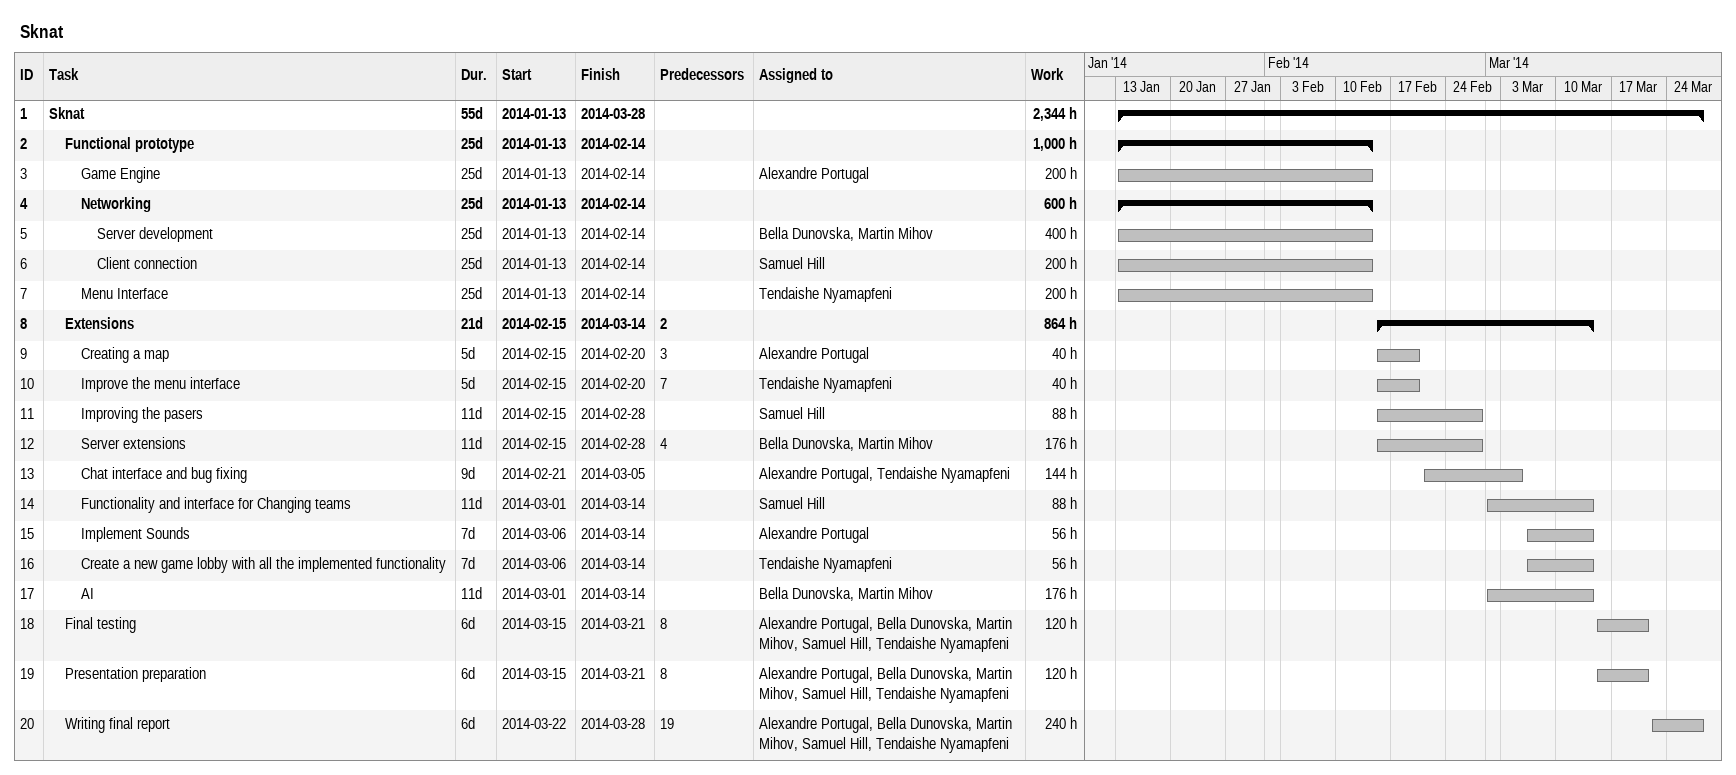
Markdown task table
Sknat

| ID | Level | Task | Duration | Start | Finish | Predecessors | Resources | Work (h) |
|---|---|---|---|---|---|---|---|---|
| 1 | 1 | **Sknat** | 55d | 2014-01-13 | 2014-03-28 |  |  | 2344 |
| 2 | 2 | **Functional prototype** | 25d | 2014-01-13 | 2014-02-14 |  |  | 1000 |
| 3 | 3 | Game Engine | 25d | 2014-01-13 | 2014-02-14 |  | Alexandre Portugal | 200 |
| 4 | 3 | **Networking** | 25d | 2014-01-13 | 2014-02-14 |  |  | 600 |
| 5 | 4 | Server development | 25d | 2014-01-13 | 2014-02-14 |  | Bella Dunovska, Martin Mihov | 400 |
| 6 | 4 | Client connection | 25d | 2014-01-13 | 2014-02-14 |  | Samuel Hill | 200 |
| 7 | 3 | Menu Interface | 25d | 2014-01-13 | 2014-02-14 |  | Tendaishe Nyamapfeni | 200 |
| 8 | 2 | **Extensions** | 21d | 2014-02-15 | 2014-03-14 | 2 |  | 864 |
| 9 | 3 | Creating a map | 5d | 2014-02-15 | 2014-02-20 | 3 | Alexandre Portugal | 40 |
| 10 | 3 | Improve the menu interface | 5d | 2014-02-15 | 2014-02-20 | 7 | Tendaishe Nyamapfeni | 40 |
| 11 | 3 | Improving the pasers | 11d | 2014-02-15 | 2014-02-28 |  | Samuel Hill | 88 |
| 12 | 3 | Server extensions | 11d | 2014-02-15 | 2014-02-28 | 4 | Bella Dunovska, Martin Mihov | 176 |
| 13 | 3 | Chat interface and bug fixing | 9d | 2014-02-21 | 2014-03-05 |  | Alexandre Portugal, Tendaishe Nyamapfeni | 144 |
| 14 | 3 | Functionality and interface for Changing teams | 11d | 2014-03-01 | 2014-03-14 |  | Samuel Hill | 88 |
| 15 | 3 | Implement Sounds | 7d | 2014-03-06 | 2014-03-14 |  | Alexandre Portugal | 56 |
| 16 | 3 | Create a new game lobby with all the implemented functionality | 7d | 2014-03-06 | 2014-03-14 |  | Tendaishe Nyamapfeni | 56 |
| 17 | 3 | AI | 11d | 2014-03-01 | 2014-03-14 |  | Bella Dunovska, Martin Mihov | 176 |
| 18 | 2 | Final testing | 6d | 2014-03-15 | 2014-03-21 | 8 | Alexandre Portugal, Bella Dunovska, Martin Mihov, Samuel Hill, Tendaishe Nyamapfeni | 120 |
| 19 | 2 | Presentation preparation | 6d | 2014-03-15 | 2014-03-21 | 8 | Alexandre Portugal, Bella Dunovska, Martin Mihov, Samuel Hill, Tendaishe Nyamapfeni | 120 |
| 20 | 2 | Writing final report | 6d | 2014-03-22 | 2014-03-28 | 19 | Alexandre Portugal, Bella Dunovska, Martin Mihov, Samuel Hill, Tendaishe Nyamapfeni | 240 |
